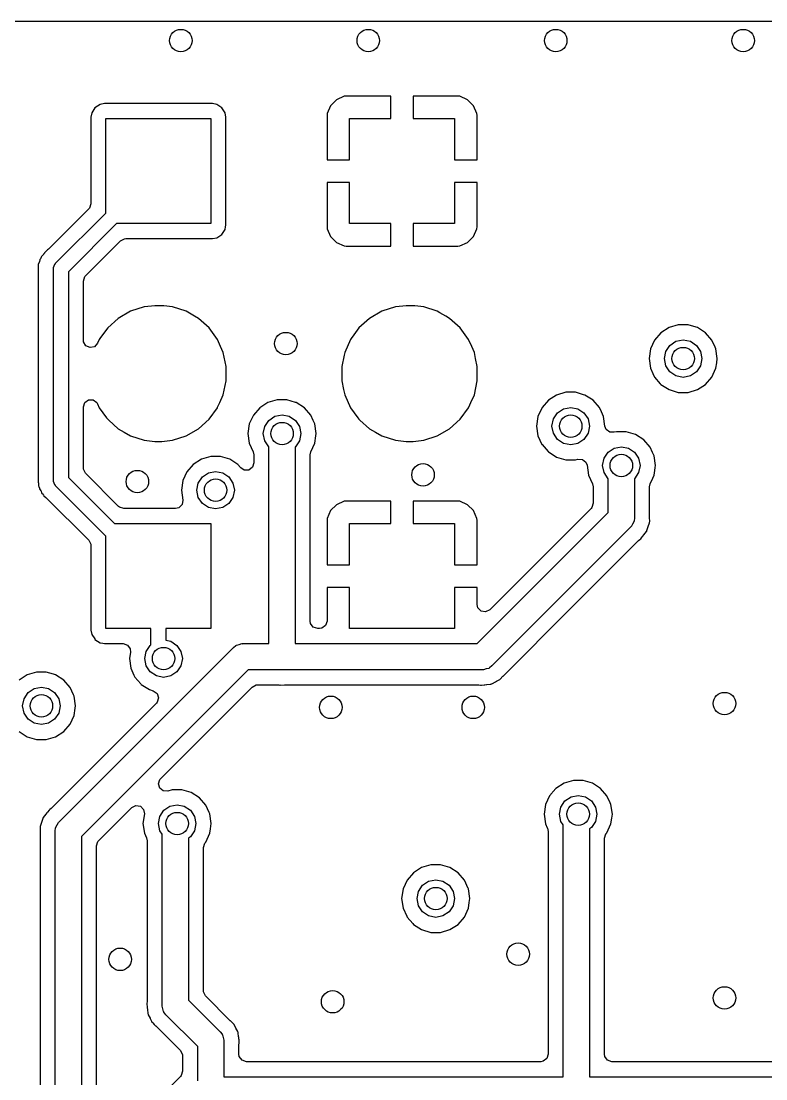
# Model space of a CAD drawing. Extents: x 100.3 to 185, y -144.7 to -85.3.
# Drawn here: x 111.37 to 121.3, y -99.4 to -85.3 of the extents above; entities that cross this region are included whole.
import ezdxf

# ---------------------------------------------------------------- set-up
doc = ezdxf.new("R2010")
doc.units = 0
doc.layers.add('BLACK', color=7, linetype='CONTINUOUS')

msp = doc.modelspace()

# ---------------------------------------------------------------- linework, layer by layer
at = {"layer": 'BLACK', "linetype": 'CONTINUOUS'}
for p, q in [((106.048, -85.3005), (151.507, -85.301)), ((115.68, -86.3029), (115.578, -86.3482)), ((115.705, -86.3), (115.68, -86.3029)), ((116.3, -86.3), (115.705, -86.3)), ((115.705, -86.3), (115.705, -86.3)), ((116.3, -86.6), (116.3, -86.3)), ((116.3, -86.3), (116.3, -86.3)), ((117.195, -86.3), (116.6, -86.3)), ((116.6, -86.3), (116.6, -86.6)), ((117.22, -86.3029), (117.195, -86.3)), ((117.322, -86.3482), (117.22, -86.3029)), ((112.422, -86.4111), (112.355, -86.4554)), ((112.48, -86.3995), (112.422, -86.4111)), ((112.422, -86.4111), (112.422, -86.4111)), ((113.92, -86.3995), (112.48, -86.3995)), ((112.48, -86.3995), (112.48, -86.3995)), ((112.48, -86.3995), (112.48, -86.3995)), ((113.978, -86.4111), (113.92, -86.3995)), ((113.92, -86.3995), (113.92, -86.3995)), ((114.045, -86.4554), (113.978, -86.4111)), ((113.978, -86.4111), (113.978, -86.4111)), ((113.978, -86.4111), (113.978, -86.4111)), ((113.978, -86.4111), (113.978, -86.4111)), ((115.498, -86.4275), (115.453, -86.5301)), ((115.578, -86.3482), (115.498, -86.4275)), ((117.402, -86.4275), (117.322, -86.3482)), ((117.447, -86.5301), (117.402, -86.4275)), ((112.3, -86.5802), (112.299, -86.5803)), ((112.299, -86.5803), (112.299, -87.7345)), ((112.311, -86.5218), (112.3, -86.5802)), ((112.355, -86.4555), (112.311, -86.5218)), ((112.311, -86.5218), (112.311, -86.5218)), ((112.355, -86.4554), (112.355, -86.4555)), ((114.089, -86.5218), (114.045, -86.4554)), ((114.045, -86.4554), (114.045, -86.4554)), ((114.1, -86.5803), (114.089, -86.5218)), ((114.1, -87.15), (114.1, -86.5803)), ((115.453, -86.5301), (115.45, -86.5552)), ((115.45, -86.5552), (115.45, -87.15)), ((117.45, -86.5552), (117.447, -86.5301)), ((117.45, -87.15), (117.45, -86.5552)), ((117.45, -86.5552), (117.45, -86.5552)), ((112.5, -87.8586), (112.5, -86.6)), ((112.5, -86.6), (113.9, -86.6)), ((113.9, -86.6), (113.9, -88)), ((115.75, -87.15), (115.75, -86.6)), ((115.75, -86.6), (116.3, -86.6)), ((116.6, -86.6), (117.15, -86.6)), ((117.15, -86.6), (117.15, -87.15)), ((114.1, -88.0197), (114.1, -87.15)), ((115.45, -87.15), (115.75, -87.15)), ((115.45, -87.15), (115.45, -87.15)), ((117.15, -87.15), (117.45, -87.15)), ((117.45, -87.15), (117.45, -87.15)), ((115.75, -87.45), (115.45, -87.45)), ((115.45, -87.45), (115.45, -88.0448)), ((115.75, -88), (115.75, -87.45)), ((117.45, -87.45), (117.15, -87.45)), ((117.15, -87.45), (117.15, -88)), ((117.45, -88.0448), (117.45, -87.45)), ((117.45, -87.45), (117.45, -87.45)), ((112.271, -87.8045), (111.734, -88.3414)), ((111.829, -88.5293), (112.5, -87.8586)), ((112.281, -87.7927), (112.271, -87.8045)), ((112.299, -87.7345), (112.281, -87.7927)), ((112.641, -88), (112, -88.6414)), ((113.9, -88), (112.641, -88)), ((116.3, -88), (115.75, -88)), ((116.3, -88.3), (116.3, -88)), ((117.15, -88), (116.6, -88)), ((116.6, -88), (116.6, -88.3)), ((114.045, -88.1446), (114.089, -88.0782)), ((114.089, -88.0782), (114.096, -88.0448)), ((114.096, -88.0448), (114.1, -88.0197)), ((115.45, -88.0448), (115.453, -88.0699)), ((115.45, -88.0448), (115.45, -88.0448)), ((115.453, -88.0699), (115.498, -88.1725)), ((117.402, -88.1725), (117.447, -88.0699)), ((117.447, -88.0699), (117.45, -88.0448)), ((117.45, -88.0448), (117.45, -88.0448)), ((112.229, -88.6955), (112.695, -88.2295)), ((112.695, -88.2295), (112.75, -88.2017)), ((112.75, -88.2017), (112.765, -88.2005)), ((112.765, -88.2005), (113.92, -88.2005)), ((113.92, -88.2005), (113.978, -88.1889)), ((113.92, -88.2005), (113.92, -88.2005)), ((113.978, -88.1889), (114.045, -88.1446)), ((115.498, -88.1725), (115.578, -88.2518)), ((115.578, -88.2518), (115.68, -88.2971)), ((117.22, -88.2971), (117.322, -88.2518)), ((117.322, -88.2518), (117.402, -88.1725)), ((111.662, -88.4155), (111.64, -88.4391)), ((111.666, -88.4101), (111.662, -88.4155)), ((111.668, -88.4072), (111.666, -88.4101)), ((111.682, -88.3932), (111.668, -88.4072)), ((111.668, -88.4072), (111.668, -88.4072)), ((111.683, -88.3916), (111.682, -88.3932)), ((111.716, -88.356), (111.683, -88.3916)), ((111.723, -88.3505), (111.716, -88.356)), ((111.734, -88.3414), (111.722, -88.3495)), ((111.722, -88.3495), (111.723, -88.3505)), ((115.68, -88.2971), (115.705, -88.3)), ((115.705, -88.3), (116.3, -88.3)), ((116.3, -88.3), (116.3, -88.3)), ((116.6, -88.3), (116.6, -88.3)), ((116.6, -88.3), (117.195, -88.3)), ((117.195, -88.3), (117.22, -88.2971)), ((117.195, -88.3), (117.195, -88.3)), ((111.599, -88.5537), (111.597, -88.5763)), ((111.611, -88.5141), (111.599, -88.5438)), ((111.599, -88.5438), (111.599, -88.5537)), ((111.613, -88.5075), (111.611, -88.5141)), ((111.62, -88.4765), (111.613, -88.5075)), ((111.626, -88.4684), (111.62, -88.4765)), ((111.62, -88.4765), (111.62, -88.4765)), ((111.637, -88.4482), (111.626, -88.4684)), ((111.64, -88.4391), (111.637, -88.4482)), ((111.64, -88.4391), (111.64, -88.4391)), ((111.801, -88.5844), (111.812, -88.5635)), ((111.812, -88.5635), (111.819, -88.5412)), ((111.819, -88.5412), (111.826, -88.5365)), ((111.826, -88.5365), (111.829, -88.5293)), ((111.597, -88.5763), (111.595, -88.5859)), ((111.595, -88.5859), (111.599, -88.6175)), ((111.599, -88.6175), (111.599, -88.6243)), ((111.599, -88.6243), (111.599, -91.3598)), ((111.8, -88.6), (111.802, -88.5923)), ((111.8, -91.425), (111.8, -88.6)), ((111.802, -88.5923), (111.801, -88.5844)), ((112, -88.6414), (112, -91.3836)), ((112.2, -88.7655), (112.219, -88.7073)), ((112.219, -88.7073), (112.229, -88.6955)), ((112.2, -89.1617), (112.2, -88.7655)), ((113.011, -89.1104), (112.83, -89.1691)), ((113.11, -89.1), (113.011, -89.1104)), ((113.011, -89.1104), (113.011, -89.1104)), ((113.011, -89.1104), (113.011, -89.1104)), ((113.153, -89.0955), (113.11, -89.1)), ((113.247, -89.0955), (113.153, -89.0955)), ((113.153, -89.0955), (113.153, -89.0955)), ((113.273, -89.0982), (113.247, -89.0955)), ((113.247, -89.0955), (113.247, -89.0955)), ((113.389, -89.1104), (113.273, -89.0982)), ((113.57, -89.1691), (113.389, -89.1104)), ((113.389, -89.1104), (113.389, -89.1104)), ((113.389, -89.1104), (113.389, -89.1104)), ((116.361, -89.1104), (116.18, -89.1691)), ((116.46, -89.1), (116.361, -89.1104)), ((116.361, -89.1104), (116.361, -89.1104)), ((116.361, -89.1104), (116.361, -89.1104)), ((116.503, -89.0955), (116.46, -89.1)), ((116.597, -89.0955), (116.503, -89.0955)), ((116.503, -89.0955), (116.503, -89.0955)), ((116.623, -89.0982), (116.597, -89.0955)), ((116.597, -89.0955), (116.597, -89.0955)), ((116.739, -89.1104), (116.623, -89.0982)), ((116.92, -89.1691), (116.739, -89.1104)), ((116.739, -89.1104), (116.739, -89.1104)), ((116.739, -89.1104), (116.739, -89.1104)), ((112.2, -89.5554), (112.2, -89.1617)), ((112.665, -89.2642), (112.524, -89.3914)), ((112.83, -89.1691), (112.665, -89.2642)), ((112.83, -89.1691), (112.83, -89.1691)), ((113.684, -89.2352), (113.57, -89.1691)), ((113.57, -89.1691), (113.57, -89.1691)), ((113.735, -89.2642), (113.684, -89.2352)), ((113.876, -89.3914), (113.735, -89.2642)), ((116.015, -89.2642), (115.874, -89.3914)), ((116.18, -89.1691), (116.015, -89.2642)), ((116.18, -89.1691), (116.18, -89.1691)), ((116.956, -89.19), (116.92, -89.1691)), ((116.92, -89.1691), (116.92, -89.1691)), ((117.034, -89.2352), (116.956, -89.19)), ((117.085, -89.2642), (117.034, -89.2352)), ((117.226, -89.3914), (117.085, -89.2642)), ((112.524, -89.3914), (112.457, -89.484)), ((113.988, -89.5453), (113.876, -89.3914)), ((115.874, -89.3914), (115.807, -89.484)), ((117.338, -89.5453), (117.226, -89.3914)), ((120.011, -89.386), (119.902, -89.456)), ((120.135, -89.3495), (120.011, -89.386)), ((120.011, -89.386), (120.011, -89.386)), ((120.265, -89.3495), (120.135, -89.3495)), ((120.135, -89.3495), (120.135, -89.3495)), ((120.371, -89.3806), (120.265, -89.3495)), ((120.265, -89.3495), (120.265, -89.3495)), ((120.389, -89.386), (120.371, -89.3806)), ((120.498, -89.456), (120.389, -89.386)), ((120.389, -89.386), (120.389, -89.386)), ((120.389, -89.386), (120.389, -89.386)), ((112.412, -89.5453), (112.39, -89.5956)), ((112.421, -89.534), (112.412, -89.5453)), ((112.412, -89.5453), (112.412, -89.5453)), ((112.457, -89.484), (112.421, -89.534)), ((114.03, -89.6405), (113.988, -89.5453)), ((113.988, -89.5453), (113.988, -89.5453)), ((113.988, -89.5453), (113.988, -89.5453)), ((115.762, -89.5453), (115.685, -89.7189)), ((115.771, -89.534), (115.762, -89.5453)), ((115.762, -89.5453), (115.762, -89.5453)), ((115.807, -89.484), (115.771, -89.534)), ((117.38, -89.6405), (117.338, -89.5453)), ((117.338, -89.5453), (117.338, -89.5453)), ((117.338, -89.5453), (117.338, -89.5453)), ((119.817, -89.5539), (119.763, -89.6718)), ((119.902, -89.456), (119.817, -89.5539)), ((120.104, -89.569), (120.2, -89.55)), ((120.2, -89.55), (120.296, -89.569)), ((120.583, -89.5539), (120.498, -89.456)), ((120.498, -89.456), (120.498, -89.456)), ((120.498, -89.456), (120.498, -89.456)), ((120.626, -89.6478), (120.583, -89.5539)), ((112.203, -89.5759), (112.2, -89.5554)), ((112.233, -89.6289), (112.203, -89.5759)), ((112.289, -89.6538), (112.233, -89.6289)), ((112.349, -89.6411), (112.289, -89.6538)), ((112.39, -89.5956), (112.349, -89.6411)), ((114.065, -89.719), (114.03, -89.6405)), ((117.415, -89.719), (117.38, -89.6405)), ((119.763, -89.6718), (119.745, -89.8)), ((119.969, -89.7043), (120.023, -89.6232)), ((120.023, -89.6232), (120.104, -89.569)), ((120.296, -89.569), (120.377, -89.6232)), ((120.377, -89.6232), (120.431, -89.7043)), ((120.637, -89.6718), (120.626, -89.6478)), ((120.655, -89.8), (120.637, -89.6718)), ((114.105, -89.9049), (114.065, -89.719)), ((115.678, -89.7524), (115.645, -89.9049)), ((115.685, -89.719), (115.678, -89.7524)), ((115.685, -89.7189), (115.685, -89.719)), ((117.432, -89.8), (117.415, -89.719)), ((117.454, -89.9049), (117.432, -89.8)), ((119.745, -89.8), (119.745, -89.8)), ((119.745, -89.8), (119.763, -89.9282)), ((119.95, -89.8), (119.969, -89.7043)), ((119.969, -89.8957), (119.95, -89.8)), ((120.431, -89.7043), (120.45, -89.8)), ((120.45, -89.8), (120.431, -89.8957)), ((120.647, -89.8544), (120.655, -89.8)), ((120.655, -89.8), (120.655, -89.8)), ((114.105, -90.0951), (114.105, -89.9049)), ((115.645, -89.9049), (115.645, -90.0951)), ((117.454, -90.0951), (117.454, -89.9049)), ((119.763, -89.9282), (119.796, -90)), ((120.023, -89.9768), (119.969, -89.8957)), ((120.104, -90.031), (120.023, -89.9768)), ((120.377, -89.9768), (120.296, -90.031)), ((120.431, -89.8957), (120.377, -89.9768)), ((120.583, -90.0461), (120.637, -89.9282)), ((120.637, -89.9282), (120.647, -89.8544)), ((114.065, -90.281), (114.105, -90.0951)), ((115.645, -90.0951), (115.671, -90.214)), ((117.415, -90.281), (117.454, -90.0951)), ((119.796, -90), (119.817, -90.0461)), ((119.817, -90.0461), (119.895, -90.136)), ((120.2, -90.05), (120.104, -90.031)), ((120.296, -90.031), (120.2, -90.05)), ((120.498, -90.144), (120.583, -90.0461)), ((115.671, -90.214), (115.685, -90.281)), ((118.635, -90.2495), (118.511, -90.286)), ((118.765, -90.2495), (118.635, -90.2495)), ((118.635, -90.2495), (118.635, -90.2495)), ((118.872, -90.2811), (118.765, -90.2495)), ((118.765, -90.2495), (118.765, -90.2495)), ((119.895, -90.136), (119.902, -90.144)), ((119.902, -90.144), (120.011, -90.214)), ((120.011, -90.214), (120.011, -90.214)), ((120.011, -90.214), (120.135, -90.2505)), ((120.135, -90.2505), (120.135, -90.2505)), ((120.135, -90.2505), (120.265, -90.2505)), ((120.265, -90.2505), (120.389, -90.214)), ((120.265, -90.2505), (120.265, -90.2505)), ((120.389, -90.214), (120.498, -90.144)), ((112.2, -90.4446), (112.219, -90.3865)), ((112.219, -90.3865), (112.269, -90.3505)), ((112.269, -90.3505), (112.33, -90.3505)), ((112.33, -90.3505), (112.38, -90.3865)), ((112.38, -90.3865), (112.39, -90.4044)), ((113.99, -90.4495), (114.018, -90.386)), ((114.018, -90.386), (114.065, -90.281)), ((114.661, -90.386), (114.552, -90.456)), ((114.785, -90.3495), (114.661, -90.386)), ((114.661, -90.386), (114.661, -90.386)), ((114.915, -90.3495), (114.785, -90.3495)), ((114.785, -90.3495), (114.785, -90.3495)), ((115.031, -90.3835), (114.915, -90.3495)), ((114.915, -90.3495), (114.915, -90.3495)), ((115.039, -90.386), (115.031, -90.3835)), ((115.148, -90.456), (115.039, -90.386)), ((115.039, -90.386), (115.039, -90.386)), ((115.039, -90.386), (115.039, -90.386)), ((115.685, -90.281), (115.685, -90.2811)), ((115.685, -90.2811), (115.762, -90.4547)), ((117.34, -90.4495), (117.368, -90.386)), ((117.368, -90.386), (117.415, -90.281)), ((118.402, -90.356), (118.317, -90.4539)), ((118.511, -90.286), (118.402, -90.356)), ((118.511, -90.286), (118.511, -90.286)), ((118.889, -90.286), (118.872, -90.2811)), ((118.998, -90.356), (118.889, -90.286)), ((118.889, -90.286), (118.889, -90.286)), ((118.889, -90.286), (118.889, -90.286)), ((119.083, -90.4539), (118.998, -90.356)), ((118.998, -90.356), (118.998, -90.356)), ((118.998, -90.356), (118.998, -90.356)), ((112.2, -91.2595), (112.2, -90.4446)), ((112.39, -90.4044), (112.412, -90.4547)), ((112.412, -90.4547), (112.412, -90.4547)), ((112.412, -90.4547), (112.412, -90.4547)), ((112.412, -90.4547), (112.51, -90.5887)), ((113.876, -90.6086), (113.988, -90.4547)), ((113.988, -90.4547), (113.99, -90.4495)), ((114.552, -90.456), (114.467, -90.5539)), ((115.233, -90.5539), (115.148, -90.456)), ((115.148, -90.456), (115.148, -90.456)), ((115.148, -90.456), (115.148, -90.456)), ((115.762, -90.4547), (115.762, -90.4547)), ((115.762, -90.4547), (115.762, -90.4547)), ((115.762, -90.4547), (115.86, -90.5887)), ((117.226, -90.6086), (117.338, -90.4547)), ((117.338, -90.4547), (117.34, -90.4495)), ((118.317, -90.4539), (118.263, -90.5718)), ((118.469, -90.6043), (118.523, -90.5232)), ((118.523, -90.5232), (118.604, -90.469)), ((118.604, -90.469), (118.7, -90.45)), ((118.7, -90.45), (118.796, -90.469)), ((118.796, -90.469), (118.877, -90.5232)), ((118.877, -90.5232), (118.931, -90.6043)), ((119.109, -90.5117), (119.083, -90.4539)), ((119.137, -90.5718), (119.109, -90.5117)), ((112.51, -90.5887), (112.524, -90.6086)), ((112.524, -90.6086), (112.538, -90.6212)), ((112.538, -90.6212), (112.665, -90.7358)), ((113.735, -90.7358), (113.876, -90.6086)), ((114.413, -90.6718), (114.395, -90.8)), ((114.467, -90.5539), (114.413, -90.6718)), ((114.619, -90.7043), (114.673, -90.6232)), ((114.673, -90.6232), (114.754, -90.569)), ((114.754, -90.569), (114.85, -90.55)), ((114.85, -90.55), (114.946, -90.569)), ((114.946, -90.569), (115.027, -90.6232)), ((115.027, -90.6232), (115.081, -90.7043)), ((115.265, -90.6247), (115.233, -90.5539)), ((115.287, -90.6718), (115.265, -90.6247)), ((115.305, -90.8), (115.287, -90.6718)), ((115.86, -90.5887), (115.874, -90.6086)), ((115.874, -90.6086), (115.888, -90.6212)), ((115.888, -90.6212), (116.015, -90.7358)), ((117.085, -90.7358), (117.226, -90.6086)), ((118.263, -90.5718), (118.245, -90.7)), ((118.45, -90.7), (118.469, -90.6043)), ((118.931, -90.6043), (118.95, -90.7)), ((119.155, -90.7021), (119.137, -90.5718)), ((112.665, -90.7358), (112.744, -90.7812)), ((112.744, -90.7812), (112.83, -90.8308)), ((113.57, -90.8309), (113.735, -90.7358)), ((114.395, -90.8), (114.395, -90.8)), ((114.395, -90.8), (114.413, -90.9282)), ((114.6, -90.8), (114.619, -90.7043)), ((114.619, -90.8957), (114.6, -90.8)), ((115.081, -90.7043), (115.1, -90.8)), ((115.1, -90.8), (115.081, -90.8957)), ((115.301, -90.8309), (115.305, -90.8)), ((115.305, -90.8), (115.305, -90.8)), ((116.015, -90.7358), (116.094, -90.7812)), ((116.094, -90.7812), (116.18, -90.8308)), ((116.92, -90.8309), (117.085, -90.7358)), ((118.245, -90.7), (118.245, -90.7)), ((118.245, -90.7), (118.263, -90.8282)), ((118.469, -90.7957), (118.45, -90.7)), ((118.523, -90.8768), (118.469, -90.7957)), ((118.931, -90.7957), (118.877, -90.8768)), ((118.95, -90.7), (118.931, -90.7957)), ((119.172, -90.7439), (119.155, -90.7021)), ((119.22, -90.7812), (119.172, -90.7439)), ((119.281, -90.783), (119.22, -90.7812)), ((119.31, -90.7745), (119.281, -90.783)), ((119.44, -90.7745), (119.31, -90.7745)), ((119.31, -90.7745), (119.31, -90.7745)), ((119.564, -90.811), (119.44, -90.7745)), ((119.44, -90.7745), (119.44, -90.7745)), ((119.673, -90.881), (119.564, -90.811)), ((119.564, -90.811), (119.564, -90.811)), ((119.564, -90.811), (119.564, -90.811)), ((119.564, -90.811), (119.564, -90.811)), ((112.83, -90.8308), (112.83, -90.8309)), ((112.83, -90.8309), (112.83, -90.8309)), ((112.83, -90.8309), (113.011, -90.8896)), ((113.011, -90.8896), (113.153, -90.9045)), ((113.153, -90.9045), (113.153, -90.9045)), ((113.153, -90.9045), (113.247, -90.9045)), ((113.247, -90.9045), (113.389, -90.8896)), ((113.247, -90.9045), (113.247, -90.9045)), ((113.389, -90.8896), (113.57, -90.8309)), ((114.413, -90.9282), (114.466, -91.0426)), ((114.673, -90.9768), (114.619, -90.8957)), ((115.081, -90.8957), (115.027, -90.9768)), ((115.261, -90.9854), (115.287, -90.9282)), ((115.287, -90.9282), (115.301, -90.8309)), ((116.18, -90.8308), (116.18, -90.8309)), ((116.18, -90.8309), (116.18, -90.8309)), ((116.18, -90.8309), (116.361, -90.8896)), ((116.361, -90.8896), (116.503, -90.9045)), ((116.503, -90.9045), (116.503, -90.9045)), ((116.503, -90.9045), (116.597, -90.9045)), ((116.597, -90.9045), (116.739, -90.8896)), ((116.597, -90.9045), (116.597, -90.9045)), ((116.739, -90.8896), (116.92, -90.8309)), ((118.263, -90.8282), (118.316, -90.9431)), ((118.316, -90.9431), (118.317, -90.9461)), ((118.317, -90.9461), (118.398, -91.0391)), ((118.604, -90.931), (118.523, -90.8768)), ((118.7, -90.95), (118.604, -90.931)), ((118.796, -90.931), (118.7, -90.95)), ((118.877, -90.8768), (118.796, -90.931)), ((119.758, -90.9789), (119.673, -90.881)), ((119.673, -90.881), (119.673, -90.881)), ((119.673, -90.881), (119.673, -90.881)), ((113.899, -91.1045), (113.775, -91.141)), ((114.028, -91.1045), (113.899, -91.1045)), ((113.899, -91.1045), (113.899, -91.1045)), ((114.153, -91.141), (114.028, -91.1045)), ((114.028, -91.1045), (114.028, -91.1045)), ((114.466, -91.0426), (114.474, -91.0838)), ((114.474, -91.0838), (114.474, -91.1913)), ((114.675, -90.978), (114.673, -90.9768)), ((114.675, -93.6), (114.675, -90.978)), ((115.027, -90.9768), (115.025, -90.978)), ((115.025, -90.978), (115.025, -93.6)), ((115.225, -91.0838), (115.234, -91.0426)), ((115.225, -92.55), (115.225, -91.0838)), ((115.234, -91.0426), (115.261, -90.9854)), ((118.398, -91.0391), (118.402, -91.044)), ((118.402, -91.044), (118.493, -91.1024)), ((118.493, -91.1024), (118.511, -91.114)), ((119.144, -91.1293), (119.198, -91.0482)), ((119.198, -91.0482), (119.279, -90.994)), ((119.279, -90.994), (119.375, -90.975)), ((119.375, -90.975), (119.471, -90.994)), ((119.471, -90.994), (119.552, -91.0482)), ((119.552, -91.0482), (119.606, -91.1293)), ((119.792, -91.0539), (119.758, -90.9789)), ((119.812, -91.0968), (119.792, -91.0539)), ((119.83, -91.225), (119.812, -91.0968)), ((113.666, -91.211), (113.581, -91.309)), ((113.774, -91.141), (113.666, -91.211)), ((113.775, -91.141), (113.774, -91.141)), ((114.262, -91.211), (114.153, -91.141)), ((114.153, -91.141), (114.153, -91.141)), ((114.153, -91.141), (114.153, -91.141)), ((114.153, -91.141), (114.153, -91.141)), ((114.295, -91.25), (114.262, -91.211)), ((114.262, -91.211), (114.262, -91.211)), ((114.262, -91.211), (114.262, -91.211)), ((114.474, -91.1913), (114.456, -91.2495)), ((118.511, -91.114), (118.635, -91.1505)), ((118.635, -91.1505), (118.635, -91.1505)), ((118.635, -91.1505), (118.765, -91.1505)), ((118.765, -91.1505), (118.794, -91.142)), ((118.765, -91.1505), (118.765, -91.1505)), ((118.794, -91.142), (118.855, -91.1438)), ((118.855, -91.1438), (118.903, -91.1811)), ((118.903, -91.1811), (118.92, -91.2229)), ((118.92, -91.2229), (118.938, -91.3532)), ((119.125, -91.225), (119.144, -91.1293)), ((119.144, -91.3207), (119.125, -91.225)), ((119.606, -91.1293), (119.625, -91.225)), ((119.625, -91.225), (119.606, -91.3207)), ((119.827, -91.25), (119.83, -91.225)), ((119.83, -91.225), (119.83, -91.225)), ((111.599, -91.3598), (111.597, -91.3735)), ((111.597, -91.3735), (111.598, -91.3737)), ((111.598, -91.3737), (111.597, -91.3828)), ((111.597, -91.3828), (111.599, -91.4308)), ((112, -91.3836), (112.616, -92)), ((112.202, -91.275), (112.2, -91.2595)), ((112.229, -91.3295), (112.202, -91.275)), ((112.67, -91.7705), (112.229, -91.3295)), ((113.581, -91.309), (113.527, -91.4268)), ((113.733, -91.4593), (113.787, -91.3782)), ((113.787, -91.3782), (113.868, -91.324)), ((113.868, -91.324), (113.964, -91.305)), ((113.964, -91.305), (114.059, -91.324)), ((114.059, -91.324), (114.14, -91.3782)), ((114.14, -91.3782), (114.195, -91.4593)), ((114.301, -91.2561), (114.295, -91.25)), ((114.345, -91.2855), (114.301, -91.2561)), ((114.406, -91.2855), (114.345, -91.2855)), ((114.456, -91.2495), (114.406, -91.2855)), ((118.938, -91.3532), (118.991, -91.4676)), ((119.198, -91.4018), (119.144, -91.3207)), ((119.606, -91.3207), (119.552, -91.4018)), ((119.794, -91.393), (119.812, -91.3532)), ((119.812, -91.3532), (119.82, -91.2939)), ((119.82, -91.2939), (119.827, -91.25)), ((111.599, -91.4308), (111.599, -91.4331)), ((111.599, -91.4331), (111.599, -91.4528)), ((111.599, -91.4528), (111.6, -91.4563)), ((111.6, -91.4563), (111.601, -91.4631)), ((111.601, -91.4631), (111.602, -91.495)), ((111.602, -91.495), (111.602, -91.495)), ((111.602, -91.495), (111.606, -91.504)), ((111.606, -91.504), (111.613, -91.5258)), ((111.613, -91.5258), (111.615, -91.5354)), ((111.802, -91.4327), (111.8, -91.425)), ((111.801, -91.4406), (111.802, -91.4327)), ((111.812, -91.4615), (111.801, -91.4406)), ((111.819, -91.4838), (111.812, -91.4615)), ((111.826, -91.4885), (111.819, -91.4838)), ((111.829, -91.4957), (111.826, -91.4885)), ((112.5, -92.1664), (111.829, -91.4957)), ((113.527, -91.4268), (113.508, -91.555)), ((113.714, -91.555), (113.733, -91.4593)), ((114.195, -91.4593), (114.214, -91.555)), ((118.991, -91.4676), (118.999, -91.5088)), ((118.999, -91.5088), (118.999, -91.7285)), ((119.2, -91.403), (119.198, -91.4018)), ((119.2, -91.8525), (119.2, -91.403)), ((119.552, -91.4018), (119.55, -91.403)), ((119.55, -91.403), (119.55, -91.925)), ((119.75, -91.5088), (119.759, -91.4676)), ((119.75, -91.9162), (119.75, -91.5088)), ((119.759, -91.4676), (119.794, -91.393)), ((111.615, -91.5354), (111.632, -91.5625)), ((111.632, -91.5625), (111.635, -91.5686)), ((111.635, -91.5686), (111.643, -91.586)), ((111.643, -91.586), (111.648, -91.5978)), ((111.648, -91.5978), (111.655, -91.6047)), ((111.655, -91.6047), (111.669, -91.6226)), ((111.669, -91.6226), (111.674, -91.631)), ((111.674, -91.631), (111.7, -91.6502)), ((111.7, -91.6502), (111.705, -91.6547)), ((111.705, -91.6547), (112.271, -92.2205)), ((113.508, -91.555), (113.508, -91.555)), ((113.508, -91.555), (113.527, -91.6864)), ((113.733, -91.6507), (113.714, -91.555)), ((113.787, -91.7318), (113.733, -91.6507)), ((114.195, -91.6507), (114.14, -91.7318)), ((114.214, -91.555), (114.195, -91.6507)), ((112.682, -91.7806), (112.67, -91.7705)), ((112.74, -91.7995), (112.682, -91.7806)), ((113.429, -91.7995), (112.74, -91.7995)), ((113.473, -91.7893), (113.429, -91.7995)), ((113.517, -91.7467), (113.473, -91.7893)), ((113.527, -91.6864), (113.517, -91.7467)), ((113.868, -91.786), (113.787, -91.7318)), ((113.964, -91.805), (113.868, -91.786)), ((114.059, -91.786), (113.964, -91.805)), ((114.14, -91.7318), (114.059, -91.786)), ((115.578, -91.7482), (115.498, -91.8275)), ((115.68, -91.7029), (115.578, -91.7482)), ((115.705, -91.7), (115.68, -91.7029)), ((116.3, -91.7), (115.705, -91.7)), ((115.705, -91.7), (115.705, -91.7)), ((116.3, -92), (116.3, -91.7)), ((116.3, -91.7), (116.3, -91.7)), ((116.6, -91.7), (116.6, -92)), ((117.195, -91.7), (116.6, -91.7)), ((116.6, -91.7), (116.6, -91.7)), ((117.22, -91.7029), (117.195, -91.7)), ((117.322, -91.7482), (117.22, -91.7029)), ((117.402, -91.8275), (117.322, -91.7482)), ((118.971, -91.7985), (117.619, -93.15)), ((118.981, -91.7866), (118.971, -91.7985)), ((118.999, -91.7285), (118.981, -91.7866)), ((115.453, -91.9301), (115.45, -91.9552)), ((115.498, -91.8275), (115.453, -91.9301)), ((117.447, -91.9301), (117.402, -91.8275)), ((117.45, -91.9552), (117.447, -91.9301)), ((117.453, -93.6), (119.2, -91.8525)), ((119.55, -91.925), (119.545, -91.9669)), ((119.751, -91.9182), (119.75, -91.9162)), ((119.753, -91.9721), (119.751, -91.9182)), ((112.616, -92), (113.9, -92)), ((113.9, -92), (113.9, -93.4)), ((115.45, -91.9552), (115.45, -92.55)), ((115.75, -92.55), (115.75, -92)), ((115.75, -92), (116.3, -92)), ((116.6, -92), (117.15, -92)), ((117.15, -92), (117.15, -92.55)), ((117.45, -92.55), (117.45, -91.9552)), ((117.45, -91.9552), (117.45, -91.9552)), ((119.499, -92.0487), (117.649, -93.8987)), ((119.502, -92.0441), (119.499, -92.0487)), ((119.506, -92.041), (119.502, -92.0441)), ((119.523, -92.0085), (119.506, -92.041)), ((119.542, -91.9771), (119.523, -92.0085)), ((119.545, -91.9669), (119.542, -91.9717)), ((119.542, -91.9717), (119.542, -91.9771)), ((119.714, -92.0993), (119.717, -92.0922)), ((119.717, -92.0922), (119.732, -92.0405)), ((119.717, -92.0922), (119.717, -92.0922)), ((119.732, -92.0405), (119.733, -92.0386)), ((119.733, -92.0386), (119.75, -91.9877)), ((119.75, -91.9877), (119.752, -91.9799)), ((119.75, -91.9877), (119.75, -91.9877)), ((119.752, -91.9799), (119.753, -91.9721)), ((119.753, -91.9721), (119.753, -91.9721)), ((112.271, -92.2205), (112.298, -92.275)), ((112.5, -93.4), (112.5, -92.1664)), ((118.698, -93.1335), (119.606, -92.2253)), ((119.606, -92.2253), (119.622, -92.2124)), ((119.622, -92.2124), (119.633, -92.2051)), ((119.633, -92.2051), (119.655, -92.1765)), ((119.655, -92.1765), (119.659, -92.1719)), ((119.659, -92.1719), (119.663, -92.1685)), ((119.663, -92.1685), (119.676, -92.1503)), ((119.676, -92.1503), (119.677, -92.1487)), ((119.677, -92.1487), (119.71, -92.1062)), ((119.71, -92.1062), (119.714, -92.0993)), ((119.71, -92.1062), (119.71, -92.1062)), ((112.298, -92.275), (112.299, -92.2905)), ((112.299, -92.2905), (112.299, -93.4197)), ((115.225, -93.3005), (115.225, -92.55)), ((115.45, -92.55), (115.75, -92.55)), ((115.45, -92.55), (115.45, -92.55)), ((117.15, -92.55), (117.45, -92.55)), ((117.45, -92.55), (117.45, -92.55)), ((115.75, -92.85), (115.45, -92.85)), ((115.45, -92.85), (115.45, -93.3005)), ((115.75, -93.4), (115.75, -92.85)), ((117.45, -92.85), (117.15, -92.85)), ((117.15, -92.85), (117.15, -93.4)), ((117.45, -93.08), (117.45, -92.85)), ((117.461, -93.1249), (117.45, -93.08)), ((117.504, -93.1682), (117.461, -93.1249)), ((117.564, -93.1777), (117.504, -93.1682)), ((117.619, -93.15), (117.564, -93.1777)), ((117.797, -94.0343), (118.698, -93.1335)), ((115.23, -93.3311), (115.225, -93.3005)), ((115.266, -93.3806), (115.23, -93.3311)), ((115.431, -93.3587), (115.382, -93.3947)), ((115.45, -93.3005), (115.431, -93.3587)), ((112.299, -93.4197), (112.3, -93.4198)), ((112.3, -93.4198), (112.311, -93.4782)), ((112.311, -93.4782), (112.311, -93.4782)), ((112.311, -93.4782), (112.351, -93.538)), ((113.1, -93.4), (112.5, -93.4)), ((113.1, -93.6187), (113.1, -93.4)), ((113.9, -93.4), (113.3, -93.4)), ((113.3, -93.4), (113.3, -93.556)), ((115.325, -93.3995), (115.266, -93.3806)), ((115.351, -93.3995), (115.325, -93.3995)), ((115.382, -93.3947), (115.351, -93.3995)), ((117.15, -93.4), (115.75, -93.4)), ((112.351, -93.538), (112.355, -93.5446)), ((112.355, -93.5446), (112.422, -93.5889)), ((112.422, -93.5889), (112.458, -93.5961)), ((112.458, -93.5961), (112.48, -93.6005)), ((112.48, -93.6005), (112.48, -93.6005)), ((112.48, -93.6005), (112.48, -93.6005)), ((112.48, -93.6005), (112.729, -93.6005)), ((112.729, -93.6005), (112.787, -93.6194)), ((112.787, -93.6194), (112.823, -93.6689)), ((113.039, -93.7043), (113.093, -93.6232)), ((113.093, -93.6232), (113.1, -93.6187)), ((113.3, -93.556), (113.366, -93.569)), ((113.366, -93.569), (113.447, -93.6232)), ((113.447, -93.6232), (113.501, -93.7043)), ((114.201, -93.6513), (114.234, -93.6252)), ((114.234, -93.6252), (114.24, -93.6236)), ((114.24, -93.6236), (114.244, -93.62)), ((114.244, -93.62), (114.279, -93.6112)), ((114.279, -93.6112), (114.314, -93.6003)), ((114.314, -93.6003), (114.32, -93.6013)), ((114.32, -93.6013), (114.325, -93.6)), ((114.325, -93.6), (114.675, -93.6)), ((115.025, -93.6), (117.453, -93.6)), ((111.876, -95.9763), (114.201, -93.6513)), ((112.827, -93.7136), (112.815, -93.8)), ((112.823, -93.6689), (112.827, -93.7136)), ((113.02, -93.8), (113.039, -93.7043)), ((113.501, -93.7043), (113.52, -93.8)), ((112.815, -93.8), (112.815, -93.8)), ((112.815, -93.8), (112.833, -93.9282)), ((113.039, -93.8957), (113.02, -93.8)), ((113.093, -93.9768), (113.039, -93.8957)), ((113.501, -93.8957), (113.447, -93.9768)), ((113.52, -93.8), (113.501, -93.8957)), ((117.616, -93.9248), (117.61, -93.9264)), ((117.649, -93.8987), (117.616, -93.9248)), ((111.451, -94.016), (111.342, -94.086)), ((111.575, -93.9795), (111.451, -94.016)), ((111.451, -94.016), (111.451, -94.016)), ((111.705, -93.9795), (111.575, -93.9795)), ((111.575, -93.9795), (111.575, -93.9795)), ((111.803, -94.0084), (111.705, -93.9795)), ((111.705, -93.9795), (111.705, -93.9795)), ((111.829, -94.016), (111.803, -94.0084)), ((111.938, -94.086), (111.829, -94.016)), ((111.829, -94.016), (111.829, -94.016)), ((111.829, -94.016), (111.829, -94.016)), ((114.397, -93.95), (112.175, -96.1725)), ((112.833, -93.9282), (112.875, -94.0191)), ((112.875, -94.0191), (112.887, -94.0461)), ((112.887, -94.0461), (112.965, -94.1364)), ((113.174, -94.031), (113.093, -93.9768)), ((113.27, -94.05), (113.174, -94.031)), ((113.366, -94.031), (113.27, -94.05)), ((113.447, -93.9768), (113.366, -94.031)), ((114.875, -93.95), (114.397, -93.95)), ((117.525, -93.95), (114.875, -93.95)), ((117.53, -93.9487), (117.525, -93.95)), ((117.536, -93.9497), (117.53, -93.9487)), ((117.571, -93.9387), (117.536, -93.9497)), ((117.606, -93.93), (117.571, -93.9387)), ((117.61, -93.9264), (117.606, -93.93)), ((117.759, -94.0754), (117.795, -94.0358)), ((117.795, -94.0358), (117.797, -94.0343)), ((111.463, -94.2532), (111.544, -94.199)), ((111.544, -94.199), (111.64, -94.18)), ((111.64, -94.18), (111.736, -94.199)), ((111.736, -94.199), (111.817, -94.2532)), ((112.023, -94.1839), (111.938, -94.086)), ((111.938, -94.086), (111.938, -94.086)), ((111.938, -94.086), (111.938, -94.086)), ((112.067, -94.281), (112.023, -94.1839)), ((112.965, -94.1364), (112.972, -94.144)), ((112.972, -94.144), (113.06, -94.2005)), ((113.06, -94.2005), (113.081, -94.214)), ((113.756, -94.875), (114.452, -94.1795)), ((114.452, -94.1795), (114.506, -94.1517)), ((114.506, -94.1517), (114.522, -94.1505)), ((114.522, -94.1505), (114.806, -94.1505)), ((114.806, -94.1505), (114.82, -94.1525)), ((114.82, -94.1525), (114.82, -94.1518)), ((114.82, -94.1518), (114.828, -94.1528)), ((114.828, -94.1528), (114.882, -94.1505)), ((114.828, -94.1528), (114.828, -94.1528)), ((114.882, -94.1505), (114.884, -94.1505)), ((114.884, -94.1505), (117.476, -94.1505)), ((117.476, -94.1505), (117.496, -94.1526)), ((117.496, -94.1526), (117.501, -94.1535)), ((117.501, -94.1535), (117.509, -94.1554)), ((117.509, -94.1554), (117.545, -94.1509)), ((117.545, -94.1509), (117.551, -94.1505)), ((117.551, -94.1505), (117.556, -94.1505)), ((117.556, -94.1505), (117.578, -94.1468)), ((117.578, -94.1468), (117.58, -94.1465)), ((117.58, -94.1465), (117.634, -94.1399)), ((117.634, -94.1399), (117.641, -94.1376)), ((117.634, -94.1399), (117.634, -94.1399)), ((117.641, -94.1376), (117.649, -94.1351)), ((117.649, -94.1351), (117.657, -94.1308)), ((117.649, -94.1351), (117.649, -94.1351)), ((117.657, -94.1308), (117.696, -94.1094)), ((117.696, -94.1094), (117.698, -94.1085)), ((117.698, -94.1085), (117.71, -94.1025)), ((117.71, -94.1025), (117.746, -94.0848)), ((117.746, -94.0848), (117.753, -94.0802)), ((117.746, -94.0848), (117.746, -94.0848)), ((117.753, -94.0802), (117.759, -94.0754)), ((117.759, -94.0754), (117.759, -94.0754)), ((117.759, -94.0754), (117.759, -94.0754)), ((111.39, -94.43), (111.409, -94.3343)), ((111.409, -94.3343), (111.463, -94.2532)), ((111.817, -94.2532), (111.871, -94.3343)), ((111.871, -94.3343), (111.89, -94.43)), ((112.077, -94.3018), (112.067, -94.281)), ((112.095, -94.43), (112.077, -94.3018)), ((113.081, -94.214), (113.133, -94.2292)), ((113.133, -94.2292), (113.183, -94.2637)), ((113.183, -94.2637), (113.204, -94.3214)), ((113.204, -94.3214), (113.186, -94.3801)), ((111.409, -94.5257), (111.39, -94.43)), ((113.175, -94.3942), (111.769, -95.7997)), ((111.89, -94.43), (111.871, -94.5257)), ((112.077, -94.5582), (112.091, -94.461)), ((112.091, -94.461), (112.095, -94.43)), ((112.095, -94.43), (112.095, -94.43)), ((113.186, -94.3801), (113.175, -94.3942)), ((111.463, -94.6068), (111.409, -94.5257)), ((111.544, -94.661), (111.463, -94.6068)), ((111.817, -94.6068), (111.736, -94.661)), ((111.871, -94.5257), (111.817, -94.6068)), ((112.023, -94.6761), (112.077, -94.5582)), ((111.64, -94.68), (111.544, -94.661)), ((111.736, -94.661), (111.64, -94.68)), ((111.938, -94.774), (112.023, -94.6761)), ((111.342, -94.774), (111.451, -94.844)), ((111.451, -94.844), (111.451, -94.844)), ((111.451, -94.844), (111.575, -94.8805)), ((111.575, -94.8805), (111.575, -94.8805)), ((111.575, -94.8805), (111.705, -94.8805)), ((111.705, -94.8805), (111.829, -94.844)), ((111.705, -94.8805), (111.705, -94.8805)), ((111.829, -94.844), (111.938, -94.774)), ((113.23, -95.4015), (113.756, -94.875)), ((113.201, -95.4686), (113.221, -95.411)), ((113.218, -95.5273), (113.201, -95.4686)), ((113.221, -95.411), (113.23, -95.4015)), ((118.611, -95.461), (118.502, -95.531)), ((118.735, -95.4245), (118.611, -95.461)), ((118.611, -95.461), (118.611, -95.461)), ((118.865, -95.4245), (118.735, -95.4245)), ((118.735, -95.4245), (118.735, -95.4245)), ((118.989, -95.461), (118.865, -95.4245)), ((118.865, -95.4245), (118.865, -95.4245)), ((119.098, -95.531), (118.989, -95.461)), ((118.989, -95.461), (118.989, -95.461)), ((118.989, -95.461), (118.989, -95.461)), ((118.989, -95.461), (118.989, -95.461)), ((113.266, -95.5647), (113.218, -95.5273)), ((113.327, -95.5665), (113.266, -95.5647)), ((113.385, -95.5495), (113.327, -95.5665)), ((113.515, -95.5495), (113.385, -95.5495)), ((113.385, -95.5495), (113.385, -95.5495)), ((113.639, -95.586), (113.515, -95.5495)), ((113.515, -95.5495), (113.515, -95.5495)), ((113.748, -95.656), (113.639, -95.586)), ((113.639, -95.586), (113.639, -95.586)), ((113.639, -95.586), (113.639, -95.586)), ((113.639, -95.586), (113.639, -95.586)), ((118.452, -95.589), (118.417, -95.6289)), ((118.456, -95.5831), (118.452, -95.589)), ((118.461, -95.5769), (118.456, -95.5831)), ((118.468, -95.5703), (118.461, -95.5769)), ((118.502, -95.531), (118.468, -95.5703)), ((118.502, -95.531), (118.502, -95.531)), ((119.183, -95.6289), (119.098, -95.531)), ((119.098, -95.531), (119.098, -95.531)), ((119.098, -95.531), (119.098, -95.531)), ((112.846, -95.7854), (112.9, -95.7576)), ((112.9, -95.7576), (112.961, -95.7672)), ((113.354, -95.769), (113.45, -95.75)), ((113.45, -95.75), (113.546, -95.769)), ((113.833, -95.7539), (113.748, -95.656)), ((113.748, -95.656), (113.748, -95.656)), ((113.748, -95.656), (113.748, -95.656)), ((113.877, -95.8506), (113.833, -95.7539)), ((118.363, -95.7468), (118.345, -95.875)), ((118.417, -95.6289), (118.363, -95.7468)), ((118.417, -95.6289), (118.417, -95.6289)), ((118.569, -95.7793), (118.623, -95.6982)), ((118.623, -95.6982), (118.704, -95.644)), ((118.704, -95.644), (118.8, -95.625)), ((118.8, -95.625), (118.896, -95.644)), ((118.896, -95.644), (118.977, -95.6982)), ((118.977, -95.6982), (119.031, -95.7793)), ((119.226, -95.7237), (119.183, -95.6289)), ((119.237, -95.7468), (119.226, -95.7237)), ((119.255, -95.875), (119.237, -95.7468)), ((111.698, -95.8763), (111.665, -95.9188)), ((111.699, -95.8747), (111.698, -95.8763)), ((111.712, -95.8565), (111.699, -95.8747)), ((111.716, -95.8531), (111.712, -95.8565)), ((111.712, -95.8565), (111.712, -95.8565)), ((111.72, -95.8485), (111.716, -95.8531)), ((111.742, -95.8199), (111.72, -95.8485)), ((111.753, -95.8126), (111.742, -95.8199)), ((111.742, -95.8199), (111.742, -95.8199)), ((111.769, -95.7997), (111.753, -95.8126)), ((112.404, -96.2265), (112.846, -95.7854)), ((112.961, -95.7672), (113.004, -95.8105)), ((113.014, -95.8695), (112.995, -96)), ((113.004, -95.8105), (113.014, -95.8695)), ((113.219, -95.9043), (113.273, -95.8232)), ((113.273, -95.8232), (113.354, -95.769)), ((113.546, -95.769), (113.627, -95.8232)), ((113.627, -95.8232), (113.681, -95.9043)), ((113.887, -95.8718), (113.877, -95.8506)), ((113.905, -96), (113.887, -95.8718)), ((118.345, -95.875), (118.345, -95.875)), ((118.345, -95.875), (118.363, -96.0032)), ((118.55, -95.875), (118.569, -95.7793)), ((118.569, -95.9707), (118.55, -95.875)), ((119.031, -95.7793), (119.05, -95.875)), ((119.05, -95.875), (119.031, -95.9707)), ((119.248, -95.9263), (119.255, -95.875)), ((119.255, -95.875), (119.255, -95.875)), ((111.624, -96.0373), (111.623, -96.0451)), ((111.642, -95.9864), (111.624, -96.0373)), ((111.643, -95.9844), (111.642, -95.9864)), ((111.658, -95.9328), (111.643, -95.9844)), ((111.661, -95.9257), (111.658, -95.9328)), ((111.665, -95.9188), (111.661, -95.9257)), ((111.833, -96.0479), (111.852, -96.0165)), ((111.852, -96.0165), (111.869, -95.984)), ((111.869, -95.984), (111.873, -95.9809)), ((111.873, -95.9809), (111.876, -95.9763)), ((112.995, -96), (112.995, -96)), ((112.995, -96), (113.013, -96.1282)), ((113.2, -96), (113.219, -95.9043)), ((113.219, -96.0957), (113.2, -96)), ((113.681, -95.9043), (113.7, -96)), ((113.7, -96), (113.681, -96.0957)), ((113.895, -96.07), (113.905, -96)), ((113.905, -96), (113.905, -96)), ((118.363, -96.0032), (118.363, -96.0032)), ((118.363, -96.0032), (118.387, -96.056)), ((118.6, -96.017), (118.569, -95.9707)), ((118.6, -99.375), (118.6, -96.017)), ((119.031, -95.9707), (118.977, -96.0518)), ((119.183, -96.1211), (119.237, -96.0032)), ((119.237, -96.0032), (119.248, -95.9263)), ((111.623, -96.0451), (111.622, -96.0529)), ((111.622, -96.0529), (111.622, -96.0529)), ((111.622, -96.0529), (111.624, -96.1068)), ((111.624, -96.1068), (111.624, -96.1088)), ((111.624, -96.1088), (111.624, -103.327)), ((111.825, -96.1), (111.83, -96.0581)), ((111.825, -119.6), (111.825, -96.1)), ((111.83, -96.0581), (111.833, -96.0533)), ((111.833, -96.0533), (111.833, -96.0479)), ((112.175, -96.1725), (112.175, -119.528)), ((113.013, -96.1282), (113.041, -96.1879)), ((113.25, -96.142), (113.219, -96.0957)), ((113.25, -98.425), (113.25, -96.142)), ((113.627, -96.1768), (113.6, -96.1947)), ((113.681, -96.0957), (113.627, -96.1768)), ((113.833, -96.2461), (113.887, -96.1282)), ((113.887, -96.1282), (113.895, -96.07)), ((118.387, -96.056), (118.391, -96.0629)), ((118.391, -96.0629), (118.399, -96.104)), ((118.399, -96.104), (118.399, -99.0755)), ((118.977, -96.0518), (118.95, -96.0697)), ((118.95, -96.0697), (118.95, -99.375)), ((119.15, -96.1954), (119.169, -96.1372)), ((119.169, -96.1372), (119.175, -96.1305)), ((119.175, -96.1305), (119.177, -96.1282)), ((119.177, -96.1282), (119.183, -96.1211)), ((112.375, -96.2965), (112.394, -96.2384)), ((112.375, -119.403), (112.375, -96.2965)), ((112.394, -96.2384), (112.404, -96.2265)), ((113.041, -96.1879), (113.049, -96.229)), ((113.049, -96.229), (113.049, -98.3758)), ((113.6, -96.1947), (113.6, -98.3525)), ((113.8, -96.3204), (113.819, -96.2622)), ((113.8, -97), (113.8, -96.3204)), ((113.819, -96.2622), (113.825, -96.2555)), ((113.825, -96.2555), (113.833, -96.2461)), ((119.15, -97), (119.15, -96.1954)), ((116.711, -96.586), (116.602, -96.656)), ((116.835, -96.5495), (116.711, -96.586)), ((116.711, -96.586), (116.711, -96.586)), ((116.965, -96.5495), (116.835, -96.5495)), ((116.835, -96.5495), (116.835, -96.5495)), ((117.089, -96.586), (116.965, -96.5495)), ((116.965, -96.5495), (116.965, -96.5495)), ((117.198, -96.656), (117.089, -96.586)), ((117.089, -96.586), (117.089, -96.586)), ((117.089, -96.586), (117.089, -96.586)), ((117.089, -96.586), (117.089, -96.586)), ((116.602, -96.656), (116.517, -96.7539)), ((117.283, -96.7539), (117.198, -96.656)), ((117.198, -96.656), (117.198, -96.656)), ((117.198, -96.656), (117.198, -96.656)), ((116.463, -96.8718), (116.445, -97)), ((116.517, -96.7539), (116.463, -96.8718)), ((116.669, -96.9043), (116.723, -96.8232)), ((116.723, -96.8232), (116.804, -96.769)), ((116.804, -96.769), (116.9, -96.75)), ((116.9, -96.75), (116.996, -96.769)), ((116.996, -96.769), (117.077, -96.8232)), ((117.077, -96.8232), (117.131, -96.9043)), ((117.334, -96.8651), (117.283, -96.7539)), ((117.337, -96.8718), (117.334, -96.8651)), ((117.355, -97), (117.337, -96.8718)), ((113.8, -97.2782), (113.8, -97)), ((116.445, -97), (116.445, -97)), ((116.445, -97), (116.463, -97.1282)), ((116.65, -97), (116.669, -96.9043)), ((116.669, -97.0957), (116.65, -97)), ((117.131, -96.9043), (117.15, -97)), ((117.15, -97), (117.131, -97.0957)), ((117.347, -97.0539), (117.355, -97)), ((117.355, -97), (117.355, -97)), ((119.15, -99.0755), (119.15, -97)), ((116.463, -97.1282), (116.513, -97.236)), ((116.723, -97.1768), (116.669, -97.0957)), ((117.131, -97.0957), (117.077, -97.1768)), ((117.283, -97.2461), (117.337, -97.1282)), ((117.337, -97.1282), (117.347, -97.0539)), ((113.8, -98.2285), (113.8, -97.2782)), ((116.513, -97.236), (116.517, -97.2461)), ((116.517, -97.2461), (116.594, -97.3342)), ((116.804, -97.231), (116.723, -97.1768)), ((116.9, -97.25), (116.804, -97.231)), ((116.996, -97.231), (116.9, -97.25)), ((117.077, -97.1768), (116.996, -97.231)), ((117.198, -97.344), (117.283, -97.2461)), ((116.594, -97.3342), (116.602, -97.344)), ((116.602, -97.344), (116.711, -97.414)), ((116.711, -97.414), (116.711, -97.414)), ((116.711, -97.414), (116.835, -97.4505)), ((116.835, -97.4505), (116.835, -97.4505)), ((116.835, -97.4505), (116.965, -97.4505)), ((116.965, -97.4505), (117.089, -97.414)), ((116.965, -97.4505), (116.965, -97.4505)), ((117.089, -97.414), (117.198, -97.344)), ((113.802, -98.2439), (113.8, -98.2285)), ((113.829, -98.2985), (113.802, -98.2439)), ((113.047, -98.3961), (113.045, -98.4093)), ((113.045, -98.4093), (113.049, -98.4453)), ((113.049, -98.3758), (113.047, -98.3961)), ((113.251, -98.4303), (113.25, -98.425)), ((113.25, -98.4356), (113.251, -98.4303)), ((113.261, -98.4706), (113.25, -98.4356)), ((113.6, -98.3525), (114.024, -98.7763)), ((114.159, -98.6283), (113.829, -98.2985)), ((113.049, -98.4453), (113.049, -98.4514)), ((113.049, -98.4514), (113.049, -98.4561)), ((113.049, -98.4561), (113.053, -98.4781)), ((113.053, -98.4781), (113.053, -98.4801)), ((113.053, -98.4801), (113.06, -98.5336)), ((113.06, -98.5336), (113.062, -98.5411)), ((113.062, -98.5411), (113.065, -98.5486)), ((113.065, -98.5486), (113.091, -98.596)), ((113.27, -98.5063), (113.261, -98.4706)), ((113.274, -98.5104), (113.27, -98.5063)), ((113.275, -98.5155), (113.274, -98.5104)), ((113.301, -98.5487), (113.275, -98.5155)), ((113.725, -98.9725), (113.301, -98.5487)), ((113.091, -98.596), (113.092, -98.5978)), ((113.092, -98.5978), (113.11, -98.636)), ((113.11, -98.636), (113.115, -98.6462)), ((113.115, -98.6462), (113.12, -98.6526)), ((113.12, -98.6526), (113.125, -98.6588)), ((113.125, -98.6588), (113.125, -98.6588)), ((113.125, -98.6588), (113.146, -98.6788)), ((113.146, -98.6788), (113.164, -98.6953)), ((113.164, -98.6953), (113.166, -98.6967)), ((113.166, -98.6967), (113.496, -99.0265)), ((114.161, -98.6297), (114.159, -98.6283)), ((114.2, -98.6662), (114.161, -98.6297)), ((114.205, -98.6724), (114.2, -98.6662)), ((114.2, -98.6662), (114.2, -98.6662)), ((114.2, -98.6662), (114.2, -98.6662)), ((114.21, -98.6788), (114.205, -98.6724)), ((114.234, -98.7272), (114.21, -98.6788)), ((114.21, -98.6788), (114.21, -98.6788)), ((114.024, -98.7763), (114.05, -98.8095)), ((114.05, -98.8095), (114.051, -98.8146)), ((114.051, -98.8146), (114.055, -98.8187)), ((114.055, -98.8187), (114.064, -98.8544)), ((114.064, -98.8544), (114.075, -98.8894)), ((114.234, -98.729), (114.234, -98.7272)), ((114.258, -98.7727), (114.234, -98.729)), ((114.26, -98.7764), (114.258, -98.7727)), ((114.263, -98.7838), (114.26, -98.7764)), ((114.265, -98.7914), (114.263, -98.7838)), ((114.271, -98.844), (114.265, -98.7914)), ((114.265, -98.7914), (114.265, -98.7914)), ((114.272, -98.8448), (114.271, -98.844)), ((114.272, -98.8468), (114.272, -98.8448)), ((114.275, -98.8689), (114.272, -98.8468)), ((113.725, -99.432), (113.725, -98.9725)), ((114.075, -98.8894), (114.074, -98.8947)), ((114.074, -98.8947), (114.075, -98.9)), ((114.075, -98.9), (114.075, -99.375)), ((114.275, -98.8736), (114.275, -98.8689)), ((114.275, -98.8689), (114.275, -98.8689)), ((114.275, -98.8689), (114.275, -98.8689)), ((114.276, -98.8797), (114.275, -98.8736)), ((114.275, -98.9492), (114.278, -98.9289)), ((114.275, -99.0755), (114.275, -98.9492)), ((114.278, -98.8996), (114.276, -98.8797)), ((114.28, -98.914), (114.278, -98.8996)), ((114.278, -98.9282), (114.28, -98.9157)), ((114.278, -98.9289), (114.278, -98.9282)), ((114.28, -98.9157), (114.28, -98.914)), ((113.496, -99.0265), (113.523, -99.0811)), ((113.523, -99.0811), (113.524, -99.0965)), ((113.524, -99.0965), (113.524, -99.3017)), ((114.28, -99.1061), (114.275, -99.0755)), ((114.316, -99.1556), (114.28, -99.1061)), ((118.381, -99.1337), (118.331, -99.1697)), ((118.399, -99.0755), (118.381, -99.1337)), ((119.155, -99.1061), (119.15, -99.0755)), ((119.191, -99.1556), (119.155, -99.1061)), ((114.374, -99.1745), (114.316, -99.1556)), ((118.3, -99.1745), (114.374, -99.1745)), ((118.331, -99.1697), (118.3, -99.1745)), ((119.249, -99.1745), (119.191, -99.1556)), ((125.65, -99.1745), (119.249, -99.1745)), ((113.496, -99.3717), (112.892, -99.9755)), ((113.506, -99.3599), (113.496, -99.3717)), ((113.524, -99.3017), (113.506, -99.3599)), ((114.075, -99.375), (118.6, -99.375)), ((118.95, -99.375), (125.95, -99.375))]:
    msp.add_line(p, q, dxfattribs=at)
at = {"layer": 'BLACK'}
for centre in [(113.5, -85.56), (116, -85.56), (118.5, -85.56), (121, -85.56), (114.9, -89.6), (120.2, -89.8), (114.85, -90.8), (118.7, -90.7), (119.375, -91.225), (116.73, -91.35), (112.92, -91.44), (113.964, -91.555), (113.27, -93.8), (111.64, -94.43), (115.5, -94.45), (117.4, -94.45), (120.75, -94.4), (118.8, -95.875), (113.45, -96), (116.9, -97), (118, -97.74), (112.69, -97.81), (115.525, -98.375), (120.75, -98.325)]:
    msp.add_circle(centre, 0.15, dxfattribs=at)

doc.saveas('drawing.dxf')
